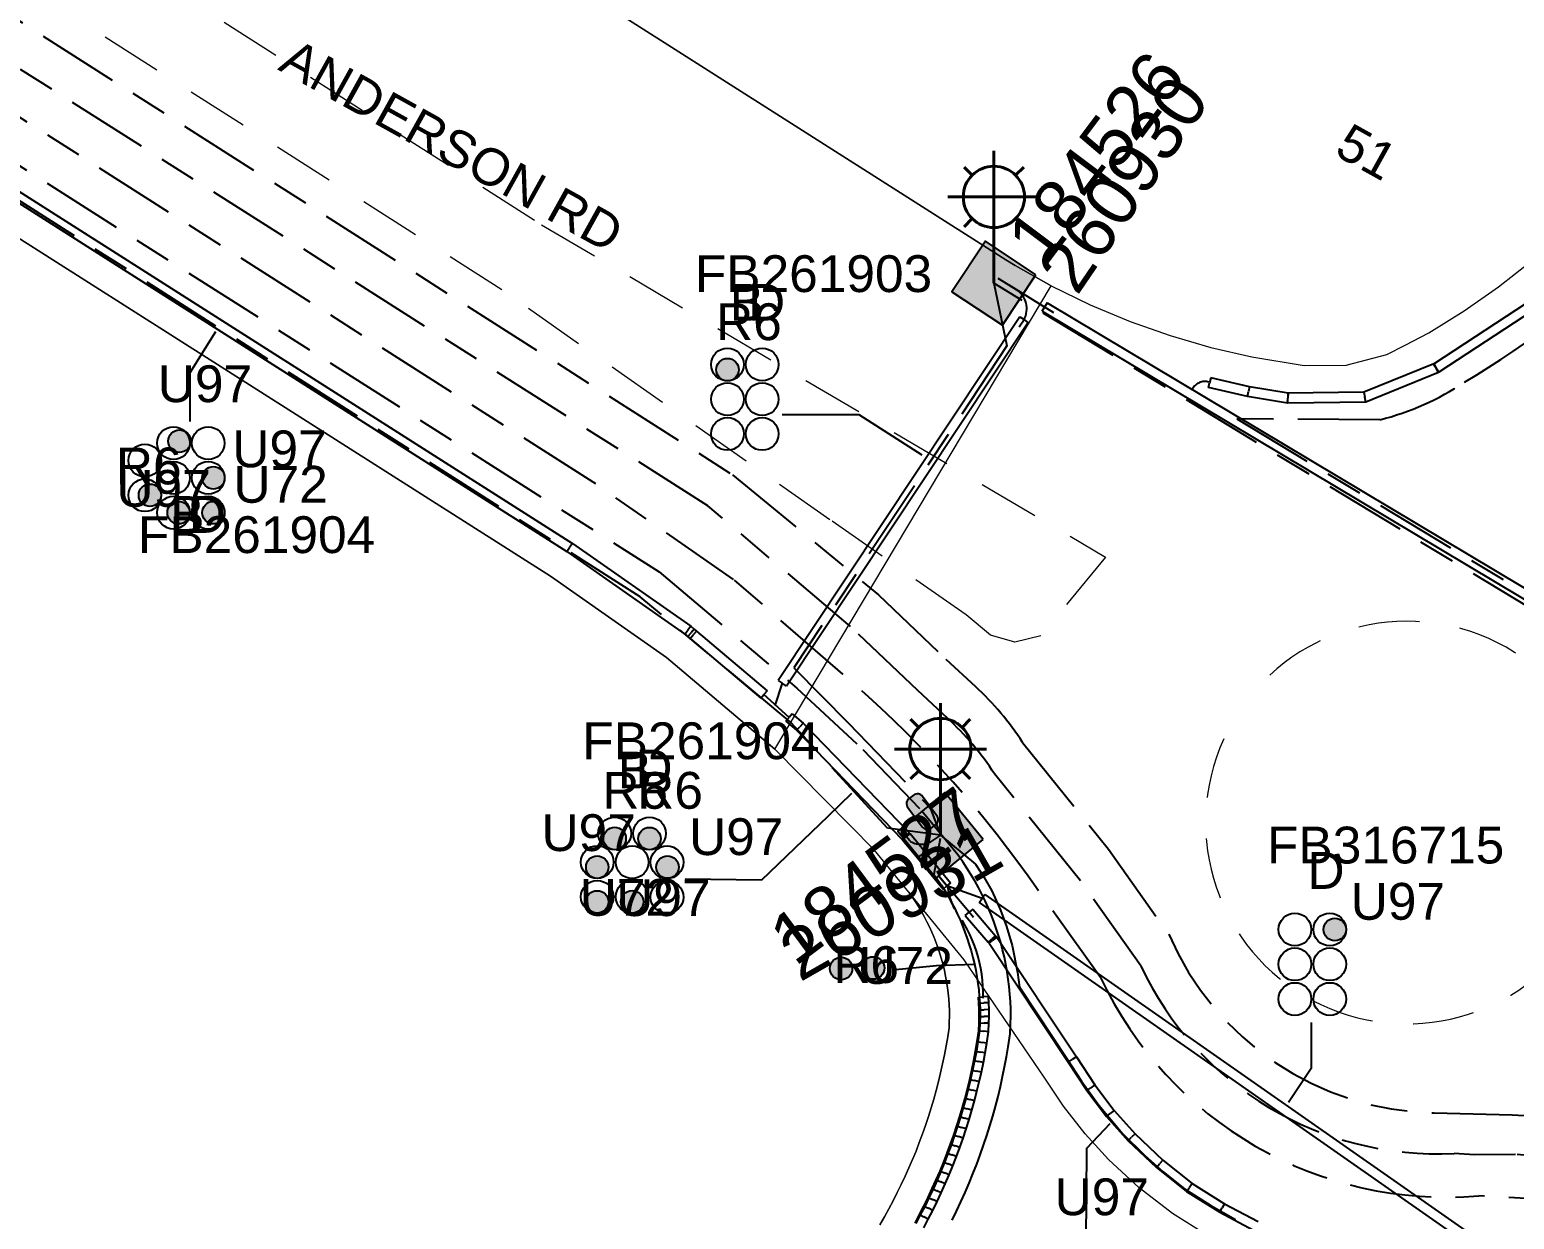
# Model space of a CAD drawing. Header units: metres. Extents: x 0 to 294317, y 0 to 6233398.
# Drawn here: x 292763.1 to 292835.7, y 6232037.3 to 6232095.5 of the extents above; entities that cross this region are included whole.
import ezdxf
from ezdxf.enums import TextEntityAlignment as Align

# ---------------------------------------------------------------- set-up
doc = ezdxf.new("R2010")
doc.units = ezdxf.units.M
doc.linetypes.add('Cable Exist UG', pattern=[8.2, 4, -1.2, 1.8, -1.2])
doc.linetypes.add('Dash', pattern=[5, 3, -2])
doc.layers.get('0').update_dxf_attribs({"color": 6})
for name, color, linetype in [('_User Miscellaneous2', 7, 'Continuous'), ('Duct_SP_EXT', 7, 'Continuous'), ('Equip_HV_EXT', 7, 'Continuous'), ('Equip_SP_SL_EXT', 7, 'Continuous'), ('Mains_HV_EXT', 7, 'Continuous'), ('Mains_SL_EXT', 7, 'Continuous'), ('SupportsUG_SP_LV_SL_EXT', 7, 'Continuous'), ('Trench_SP_EXT', 7, 'Continuous')]:
    doc.layers.add(name, color=color, linetype=linetype)
for name, color, linetype, lineweight in [('Cadastre Developer_SP_EXT', 9, 'Continuous', 5), ('Cadastre Land Parcels_SP_EXT', 9, 'Continuous', 5), ('Cadastre Roads_SP_EXT', 9, 'Continuous', 5)]:
    doc.layers.add(name, color=color, linetype=linetype, lineweight=lineweight)
doc.styles.add('COLUMN_LABEL', font='arial.ttf')
doc.styles.add('iecARIAL', font='arial.ttf', dxfattribs={"height": 2})
doc.styles.add('POLE_LABEL', font='arial.ttf')
doc.styles.get("Standard").update_dxf_attribs({"font": 'arial.ttf'})

# ---------------------------------------------------------------- blocks, each defined once
blk = doc.blocks.new('COLUMN_EXT')
blk.add_hatch(color=256).paths.add_polyline_path([(-1.485, 1.485), (-1.485, -1.485), (1.485, -1.485), (1.485, 1.485)])
blk.add_lwpolyline([(-1.485, -1.485), (1.485, -1.485), (1.485, 1.485), (-1.485, 1.485)], close=True)
for tag, height, style, flags, p in [('ASSET_NUM', 2.5, 'COLUMN_LABEL', 8, (2, 2)), ('STRUCTURE_PLANT_NUMBER', 0.2, 'POLE_LABEL', 9, (1.813, 0.031)), ('STREET_CODE', 0.2, 'COLUMN_LABEL', 9, (1.813, -0.2))]:
    blk.add_attdef(tag, text='', height=height, dxfattribs=dict(style=style, flags=flags)).set_placement(p, align=Align.MIDDLE_LEFT)
at = {"flags": 9}
for tag, p in [('OWNED_BY', (1.813, -0.6)), ('STATE', (1.813, -0.8)), ('COLUMN_TYPE', (1.813, -0.4)), ('USAGE', (1.813, -1)), ('LEGEND', (1.813, -1.2)), ('LOCATION', (1.813, -1.4)), ('STREETNAME', (1.813, -1.6)), ('SUBURB', (1.813, -1.8)), ('NOTES', (1.813, -2))]:
    blk.add_attdef(tag, text='', height=0.2, dxfattribs=at).set_placement(p, align=Align.MIDDLE_LEFT)
at = {"flags": 1}
blk.add_attdef('Z', (1.813, -2.351), '', height=0.2, dxfattribs=at)
blk = doc.blocks.new('DUCT_EXT')
blk.add_circle((0, 0.8), 0.8)
at = {"flags": 1}
blk.add_attdef('Z', (0, 0), '', height=0.2, dxfattribs=at)
at = {"flags": 9}
for tag, p in [('DUCT_CODE', (0, 0)), ('XSECT_TYPE', (0, -0.2)), ('STATE', (0, -0.6)), ('FB_REFERENCE', (0, -0.4)), ('NOTES', (0, -0.8))]:
    blk.add_attdef(tag, text='', height=0.2, dxfattribs=at).set_placement(p, align=Align.MIDDLE_LEFT)
blk = doc.blocks.new('SL_LANTERN_EXT')
at = {"lineweight": 40}
for p, q in [((0, 1.968), (0, 6.468)), ((-1.459, 5.676), (-1.061, 5.278)), ((1.458, 5.676), (1.06, 5.278)), ((-2.25, 4.218), (2.25, 4.218)), ((-1.459, 2.759), (-1.061, 3.157)), ((1.458, 2.759), (1.06, 3.157)), ((0, 0), (0, 2.721))]:
    blk.add_line(p, q, dxfattribs=at)
blk.add_circle((0, 4.218), 1.5, dxfattribs=at)
at = {"style": 'iecARIAL', "flags": 8}
blk.add_attdef('ASSET_NUM', (1.5, 1.5), '', height=2.5, dxfattribs=at)
for tag, p, height, flags in [('CONSTRUCTED_VOLTAGE', (0.981, -0.653), 0.2, 9), ('CONTROL_TYPE', (0.981, -0.853), 0.2, 9), ('OPERATING_VOLTAGE', (0.981, -1.653), 0.2, 9), ('LANTERN_PURPOSE', (0.981, -1.053), 0.2, 9), ('LANTERN_TYPE', (0.981, -1.253), 0.2, 9), ('NO_PHASES', (0.981, -1.453), 0.2, 9), ('LNUMBER', (2.181, -3.253), 2.5, 8), ('ORIENTATION', (0.981, -1.853), 0.2, 9), ('OWNED_BY', (0.981, -2.053), 0.2, 9), ('STATE', (0.981, -2.253), 0.2, 9), ('CEXIST', (0.981, -2.653), 0.2, 9), ('CNEW', (0.981, -2.853), 0.2, 9), ('CNUMBER', (0.981, -3.053), 0.2, 9), ('USAGE', (0.981, -2.453), 0.2, 9), ('CREMOVE', (0.981, -3.253), 0.2, 9), ('CREPLACE', (0.981, -3.453), 0.2, 9), ('LKINGHEIGHT', (0.981, -3.653), 0.2, 9), ('LBRACKET', (0.981, -3.853), 0.2, 9), ('LBRACKETVOCAB', (0.981, -4.053), 0.2, 9), ('LCATEGORY', (0.981, -4.253), 0.2, 9), ('LCHARGE1', (0.981, -4.453), 0.2, 9), ('LCHARGE1PERCENT', (0.981, -4.653), 0.2, 9), ('LCHARGE2', (0.981, -4.853), 0.2, 9), ('LCHARGE2PERCENT', (0.981, -5.053), 0.2, 9), ('LCHARGE3', (0.981, -5.253), 0.2, 9), ('LCHARGE3PERCENT', (0.981, -5.453), 0.2, 9), ('LEXIST', (0.981, -5.653), 0.2, 9), ('LLAMP', (0.981, -5.853), 0.2, 9), ('LLAMPVOCAB', (0.981, -6.053), 0.2, 9), ('LMAST', (0.981, -6.253), 0.2, 9), ('LMASTVOCAB', (0.981, -6.453), 0.2, 9), ('LNEW', (0.981, -6.653), 0.2, 9), ('LANTNUMBER', (0.981, -6.853), 0.2, 9), ('LOUTREACH', (0.981, -7.253), 0.2, 9), ('LOUTREACHVOCAB', (0.981, -7.453), 0.2, 9), ('LRATECODE', (0.981, -7.653), 0.2, 9), ('LREMOVE', (0.981, -7.853), 0.2, 9), ('LREPLACE', (0.981, -8.053), 0.2, 9), ('LTYPE', (0.981, -8.253), 0.2, 9), ('LTYPEVOCAB', (0.981, -8.453), 0.2, 9), ('LEGEND', (0.981, -8.653), 0.2, 9), ('LOCATION', (0.981, -8.853), 0.2, 9), ('STREETNAME', (0.981, -9.253), 0.2, 9), ('SUBURB', (0.981, -9.453), 0.2, 1), ('NOTES', (0.981, -9.053), 0.2, 9)]:
    blk.add_attdef(tag, p, '', height=height, dxfattribs=dict(flags=flags))
blk = doc.blocks.new('HV_STJ_EXT')
h = blk.add_hatch(color=256)
edge = h.paths.add_edge_path()
edge.add_ellipse((-0.586, 0.131), major_axis=(0.226, 0.226), ratio=1, start_angle=44.99996, end_angle=135)
edge.add_line((-0.906, 0.131), (-0.906, -0.131))
edge.add_ellipse((-0.586, -0.131), major_axis=(0.226, 0.226), ratio=1, start_angle=134.99996, end_angle=225)
edge.add_line((-0.586, -0.451), (0.586, -0.451))
edge.add_ellipse((0.586, -0.131), major_axis=(-0.226, 0.226), ratio=1, start_angle=134.99996, end_angle=225)
edge.add_line((0.906, -0.131), (0.906, 0.131))
edge.add_ellipse((0.586, 0.131), major_axis=(-0.226, 0.226), ratio=1, start_angle=224.99996, end_angle=315)
edge.add_line((0.586, 0.451), (-0.586, 0.451))
blk.add_lwpolyline([(-0.906, 0.131), (-0.906, -0.131, 0.414214), (-0.586, -0.451), (0.586, -0.451, 0.414214), (0.906, -0.131), (0.906, 0.131, 0.414214), (0.586, 0.451), (-0.586, 0.451, 0.414214)], format="xyb", close=True)
for tag, flags, p in [('ORIENTATION', 9, (1.5, 0)), ('Z', 1, (1.5, -0.8)), ('USAGE', 9, (1.5, -0.2)), ('LEGEND', 9, (1.5, -0.4)), ('NOTES', 9, (1.5, -0.6))]:
    blk.add_attdef(tag, text='', height=0.2, dxfattribs=dict(flags=flags)).set_placement(p, align=Align.MIDDLE_LEFT)
blk = doc.blocks.new('CABLE_LARGE_EXT')
h = blk.add_hatch(color=256)
edge = h.paths.add_edge_path()
edge.add_arc((0, 0.55), 0.55, 0, 360)
blk.add_circle((0, 0.55), 0.55)
at = {"flags": 1}
blk.add_attdef('Z', (0, 0), '', height=0.2, dxfattribs=at)
at = {"flags": 9}
for tag, p in [('COND_CODE', (0, 0)), ('XSECT_SIZE', (0, -0.6)), ('STATE', (0, -0.4)), ('FB_REFERENCE', (0, -0.2)), ('NOTES', (0, -0.8))]:
    blk.add_attdef(tag, text='', height=0.2, dxfattribs=at).set_placement(p, align=Align.MIDDLE_LEFT)

msp = doc.modelspace()

# ---------------------------------------------------------------- linework, layer by layer
at = {"layer": 'Cadastre Developer_SP_EXT', "linetype": 'Dash'}
msp.add_lwpolyline([(292547.743, 6232237.718), (292549.531, 6232237.366), (292553.068, 6232235.303), (292557.54, 6232232.915), (292788.104, 6232085.97), (292815.671, 6232069.714), (292812.512, 6232065.858), (292811.233, 6232065.564), (292810.046, 6232065.892), (292808.858, 6232066.89), (292802.197, 6232071.544), (292786.153, 6232082.78), (292557.89, 6232228.241), (292549.272, 6232234.162), (292547.758, 6232235.542), (292547.499, 6232237.003)], dxfattribs=at)
msp.add_lwpolyline([(292822.716, 6232062.877, -16.354099), (292821.459, 6232060.834)], format="xyb", dxfattribs=at)
at = {"layer": 'Cadastre Land Parcels_SP_EXT', "linetype": 'Continuous'}
for points in [[(292804.636, 6232037.073), (292804.86, 6232037.459), (292805.077, 6232037.849), (292805.287, 6232038.244), (292805.49, 6232038.64), (292805.687, 6232039.041), (292805.877, 6232039.445), (292806.06, 6232039.852), (292806.236, 6232040.263), (292806.406, 6232040.675), (292806.568, 6232041.092), (292806.723, 6232041.51), (292806.871, 6232041.931), (292807.013, 6232042.355), (292807.146, 6232042.78), (292807.273, 6232043.209), (292807.393, 6232043.639), (292807.505, 6232044.071), (292807.61, 6232044.505), (292807.707, 6232044.94), (292807.797, 6232045.378), (292807.88, 6232045.816), (292807.955, 6232046.257), (292808.023, 6232046.698), (292808.035, 6232046.98), (292808.039, 6232047.262), (292808.037, 6232047.544), (292808.025, 6232047.826), (292808.007, 6232048.108), (292807.98, 6232048.389), (292807.946, 6232048.669), (292807.904, 6232048.947), (292807.854, 6232049.226), (292807.797, 6232049.502), (292807.732, 6232049.776), (292807.659, 6232050.049), (292807.578, 6232050.32), (292807.491, 6232050.587), (292807.396, 6232050.854), (292807.294, 6232051.116), (292807.184, 6232051.376), (292807.067, 6232051.633), (292806.943, 6232051.887), (292806.813, 6232052.137), (292806.676, 6232052.384), (292806.531, 6232052.626), (292806.38, 6232052.865), (292806.223, 6232053.098), (292806.059, 6232053.328), (292804.371, 6232055.386), (292799.506, 6232060.325), (292794.212, 6232064.805), (292788.531, 6232068.785), (292688.02, 6232132.692)], [(292771.565, 6232109.227), (292810.802, 6232084.251), (292811.256, 6232083.974), (292813.008, 6232082.98), (292814.922, 6232082.057), (292816.881, 6232081.235), (292818.828, 6232080.548), (292820.815, 6232079.971), (292822.833, 6232079.506), (292825.381, 6232079.08), (292827.43, 6232079.104), (292829.423, 6232079.621), (292829.423, 6232079.621), (292830.328, 6232080.086), (292831.479, 6232080.676), (292833.212, 6232081.752), (292834.884, 6232082.924), (292836.549, 6232084.242)]]:
    msp.add_lwpolyline(points, dxfattribs=at)
at = {"layer": 'Cadastre Roads_SP_EXT', "linetype": 'Continuous'}
msp.add_lwpolyline([(292813.008, 6232082.98), (292811.256, 6232083.974), (292810.802, 6232084.251), (292771.565, 6232109.227), (292699.521, 6232155.085), (292688.02, 6232132.692), (292788.531, 6232068.785), (292794.212, 6232064.805), (292799.506, 6232060.325), (292813.008, 6232082.98)], close=True, dxfattribs=at)
msp.add_lwpolyline([(292820.663, 6232036.538), (292818.94, 6232037.628), (292817.324, 6232038.868), (292815.824, 6232040.256), (292814.67, 6232041.517), (292813.615, 6232042.867), (292812.666, 6232044.286), (292808.765, 6232050.026), (292806.059, 6232053.328), (292806.223, 6232053.098), (292806.38, 6232052.865), (292806.531, 6232052.626), (292806.676, 6232052.384), (292806.813, 6232052.137), (292806.943, 6232051.887), (292807.067, 6232051.633), (292807.184, 6232051.376), (292807.294, 6232051.116), (292807.396, 6232050.854), (292807.491, 6232050.587), (292807.578, 6232050.32), (292807.659, 6232050.049), (292807.732, 6232049.776), (292807.797, 6232049.502), (292807.854, 6232049.225), (292807.904, 6232048.947), (292807.946, 6232048.669), (292807.98, 6232048.389), (292808.007, 6232048.108), (292808.025, 6232047.826), (292808.037, 6232047.544), (292808.039, 6232047.262), (292808.035, 6232046.98), (292808.023, 6232046.698), (292807.955, 6232046.257), (292807.88, 6232045.816), (292807.797, 6232045.378), (292807.707, 6232044.94), (292807.61, 6232044.505), (292807.505, 6232044.071), (292807.393, 6232043.639), (292807.273, 6232043.209), (292807.146, 6232042.78), (292807.013, 6232042.355), (292806.871, 6232041.931), (292806.723, 6232041.51), (292806.568, 6232041.092), (292806.406, 6232040.675), (292806.236, 6232040.263), (292806.06, 6232039.852), (292805.877, 6232039.445), (292805.687, 6232039.041), (292805.49, 6232038.64), (292805.287, 6232038.244), (292805.077, 6232037.849), (292804.86, 6232037.459), (292804.636, 6232037.073)], dxfattribs=at)
at = {"layer": 'Duct_SP_EXT'}
for p, q in [((292750.874, 6232095.015), (292789.605, 6232070.388)), ((292750.616, 6232094.61), (292789.339, 6232069.989)), ((292812.569, 6232081.736), (292812.692, 6232081.942)), ((292812.569, 6232081.736), (292853.071, 6232057.535)), ((292812.815, 6232082.148), (292812.692, 6232081.942)), ((292812.815, 6232082.148), (292853.318, 6232057.947)), ((292836.253, 6232082.138), (292831.707, 6232079.154)), ((292836.546, 6232081.757), (292831.97, 6232078.752)), ((292811.487, 6232081.458), (292799.669, 6232063.677)), ((292811.887, 6232081.192), (292800.069, 6232063.411)), ((292811.487, 6232081.458), (292811.687, 6232081.325)), ((292811.887, 6232081.192), (292811.687, 6232081.325)), ((292831.726, 6232079.166), (292828.301, 6232077.772)), ((292831.951, 6232078.739), (292828.398, 6232077.293)), ((292831.707, 6232079.154), (292831.726, 6232079.166)), ((292831.707, 6232079.154), (292831.839, 6232078.953)), ((292831.726, 6232079.166), (292831.839, 6232078.953)), ((292831.97, 6232078.752), (292831.839, 6232078.953)), ((292831.951, 6232078.739), (292831.839, 6232078.953)), ((292831.97, 6232078.752), (292831.951, 6232078.739)), ((292820.71, 6232078.005), (292820.763, 6232078.24)), ((292820.816, 6232078.474), (292820.763, 6232078.24)), ((292822.708, 6232078.046), (292820.816, 6232078.474)), ((292822.708, 6232078.046), (292822.662, 6232077.81)), ((292824.601, 6232077.73), (292822.708, 6232078.046)), ((292822.616, 6232077.574), (292820.71, 6232078.005)), ((292822.616, 6232077.574), (292822.662, 6232077.81)), ((292824.564, 6232077.249), (292822.616, 6232077.574)), ((292824.564, 6232077.249), (292824.582, 6232077.49)), ((292828.301, 6232077.772), (292824.58, 6232077.73)), ((292824.58, 6232077.73), (292824.601, 6232077.73)), ((292824.58, 6232077.73), (292824.582, 6232077.49)), ((292824.601, 6232077.73), (292824.582, 6232077.49)), ((292824.585, 6232077.25), (292824.582, 6232077.49)), ((292828.398, 6232077.293), (292824.585, 6232077.25)), ((292828.301, 6232077.772), (292828.349, 6232077.532)), ((292828.398, 6232077.293), (292828.349, 6232077.532)), ((292824.585, 6232077.25), (292824.564, 6232077.249)), ((292789.339, 6232069.989), (292789.472, 6232070.188)), ((292789.605, 6232070.388), (292789.472, 6232070.188)), ((292789.605, 6232070.388), (292795.394, 6232066.333)), ((292789.339, 6232069.989), (292795.101, 6232065.953)), ((292795.101, 6232065.953), (292795.248, 6232066.143)), ((292795.101, 6232065.953), (292795.251, 6232065.826)), ((292795.394, 6232066.333), (292795.248, 6232066.143)), ((292795.251, 6232065.826), (292795.406, 6232066.009)), ((292795.251, 6232065.826), (292795.364, 6232065.731)), ((292795.364, 6232065.731), (292795.519, 6232065.914)), ((292795.364, 6232065.731), (292795.519, 6232065.914)), ((292795.364, 6232065.731), (292795.364, 6232065.731)), ((292795.364, 6232065.731), (292798.815, 6232062.811)), ((292795.394, 6232066.333), (292795.561, 6232066.193)), ((292795.561, 6232066.193), (292795.406, 6232066.009)), ((292795.674, 6232066.097), (292795.519, 6232065.914)), ((292795.674, 6232066.097), (292795.519, 6232065.914)), ((292795.561, 6232066.193), (292795.674, 6232066.097)), ((292795.674, 6232066.097), (292795.674, 6232066.097)), ((292795.674, 6232066.097), (292799.125, 6232063.177)), ((292799.669, 6232063.677), (292799.869, 6232063.544)), ((292800.069, 6232063.411), (292799.869, 6232063.544)), ((292798.815, 6232062.811), (292798.97, 6232062.994)), ((292799.125, 6232063.177), (292798.97, 6232062.994)), ((292800.355, 6232062.053), (292800.199, 6232061.871)), ((292800.355, 6232062.053), (292800.888, 6232061.596)), ((292800.043, 6232061.688), (292800.199, 6232061.871)), ((292800.043, 6232061.688), (292800.559, 6232061.246)), ((292800.559, 6232061.246), (292800.724, 6232061.421)), ((292800.888, 6232061.596), (292800.724, 6232061.421)), ((292800.888, 6232061.596), (292806.074, 6232056.246)), ((292800.559, 6232061.246), (292805.729, 6232055.911)), ((292806.074, 6232056.246), (292805.902, 6232056.079)), ((292805.729, 6232055.911), (292805.902, 6232056.079)), ((292805.744, 6232055.893), (292805.928, 6232056.047)), ((292805.744, 6232055.893), (292806.483, 6232055.005)), ((292806.113, 6232056.2), (292805.928, 6232056.047)), ((292806.113, 6232056.2), (292806.854, 6232055.31)), ((292806.483, 6232055.005), (292806.668, 6232055.157)), ((292806.483, 6232055.005), (292807.728, 6232053.483)), ((292806.854, 6232055.31), (292806.668, 6232055.157)), ((292806.854, 6232055.31), (292808.1, 6232053.787)), ((292807.728, 6232053.483), (292807.914, 6232053.635)), ((292808.1, 6232053.787), (292807.914, 6232053.635)), ((292809.5, 6232052.824), (292809.637, 6232053.02)), ((292809.5, 6232052.824), (292833.826, 6232035.809)), ((292809.775, 6232053.217), (292809.637, 6232053.02)), ((292809.775, 6232053.217), (292834.102, 6232036.203)), ((292808.817, 6232052.198), (292809, 6232052.353)), ((292808.817, 6232052.198), (292809.931, 6232050.889)), ((292809.183, 6232052.509), (292809, 6232052.353)), ((292809.183, 6232052.509), (292810.297, 6232051.2)), ((292810.297, 6232051.2), (292810.114, 6232051.045)), ((292810.297, 6232051.2), (292810.36, 6232051.126)), ((292809.931, 6232050.889), (292810.114, 6232051.045)), ((292809.931, 6232050.889), (292809.976, 6232050.837)), ((292809.976, 6232050.837), (292810.168, 6232050.982)), ((292809.976, 6232050.837), (292813.844, 6232045.015)), ((292810.36, 6232051.126), (292810.168, 6232050.982)), ((292810.36, 6232051.126), (292814.245, 6232045.279)), ((292809.464, 6232048.204), (292809.703, 6232048.22)), ((292809.483, 6232047.903), (292809.464, 6232048.204)), ((292809.483, 6232047.903), (292809.723, 6232047.915)), ((292809.496, 6232047.58), (292809.483, 6232047.903)), ((292809.496, 6232047.58), (292809.736, 6232047.586)), ((292809.5, 6232047.258), (292809.496, 6232047.58)), ((292809.943, 6232048.236), (292809.703, 6232048.22)), ((292809.963, 6232047.928), (292809.723, 6232047.915)), ((292809.976, 6232047.592), (292809.736, 6232047.586)), ((292809.963, 6232047.928), (292809.943, 6232048.236)), ((292809.976, 6232047.592), (292809.963, 6232047.928)), ((292809.98, 6232047.256), (292809.976, 6232047.592)), ((292809.478, 6232046.555), (292809.494, 6232046.937)), ((292809.494, 6232046.937), (292809.5, 6232047.258)), ((292809.494, 6232046.937), (292809.734, 6232046.93)), ((292809.5, 6232047.258), (292809.74, 6232047.257)), ((292809.974, 6232046.922), (292809.734, 6232046.93)), ((292809.98, 6232047.256), (292809.74, 6232047.257)), ((292809.956, 6232046.508), (292809.974, 6232046.922)), ((292809.974, 6232046.922), (292809.98, 6232047.256)), ((292809.396, 6232046.023), (292809.478, 6232046.555)), ((292809.478, 6232046.555), (292809.717, 6232046.531)), ((292809.956, 6232046.508), (292809.717, 6232046.531)), ((292809.87, 6232045.946), (292809.956, 6232046.508)), ((292809.229, 6232045.095), (292809.317, 6232045.558)), ((292809.317, 6232045.558), (292809.396, 6232046.023)), ((292809.317, 6232045.558), (292809.553, 6232045.516)), ((292809.396, 6232046.023), (292809.633, 6232045.984)), ((292809.789, 6232045.473), (292809.553, 6232045.516)), ((292809.87, 6232045.946), (292809.633, 6232045.984)), ((292809.7, 6232045.002), (292809.789, 6232045.473)), ((292809.789, 6232045.473), (292809.87, 6232045.946)), ((292809.032, 6232044.175), (292809.135, 6232044.634)), ((292809.135, 6232044.634), (292809.229, 6232045.095)), ((292809.135, 6232044.634), (292809.369, 6232044.584)), ((292809.229, 6232045.095), (292809.465, 6232045.049)), ((292809.7, 6232045.002), (292809.465, 6232045.049)), ((292809.604, 6232044.533), (292809.7, 6232045.002)), ((292813.844, 6232045.015), (292814.045, 6232045.147)), ((292813.844, 6232045.015), (292814.75, 6232043.627)), ((292814.245, 6232045.279), (292814.045, 6232045.147)), ((292814.245, 6232045.279), (292815.142, 6232043.904)), ((292808.921, 6232043.717), (292809.032, 6232044.175)), ((292809.032, 6232044.175), (292809.265, 6232044.12)), ((292809.499, 6232044.066), (292809.265, 6232044.12)), ((292809.604, 6232044.533), (292809.369, 6232044.584)), ((292809.387, 6232043.6), (292809.499, 6232044.066)), ((292809.499, 6232044.066), (292809.604, 6232044.533)), ((292815.142, 6232043.904), (292814.946, 6232043.766)), ((292815.142, 6232043.904), (292816.087, 6232042.664)), ((292808.676, 6232042.807), (292808.803, 6232043.26)), ((292808.803, 6232043.26), (292808.921, 6232043.717)), ((292808.803, 6232043.26), (292809.034, 6232043.198)), ((292808.921, 6232043.717), (292809.154, 6232043.658)), ((292809.266, 6232043.135), (292809.034, 6232043.198)), ((292809.387, 6232043.6), (292809.154, 6232043.658)), ((292809.266, 6232043.135), (292809.387, 6232043.6)), ((292814.75, 6232043.627), (292814.946, 6232043.766)), ((292814.75, 6232043.627), (292815.717, 6232042.358)), ((292808.543, 6232042.355), (292808.676, 6232042.807)), ((292808.676, 6232042.807), (292808.907, 6232042.74)), ((292809.138, 6232042.674), (292808.907, 6232042.74)), ((292809.002, 6232042.215), (292809.138, 6232042.674)), ((292809.138, 6232042.674), (292809.266, 6232043.135)), ((292815.717, 6232042.358), (292815.902, 6232042.511)), ((292816.087, 6232042.664), (292815.902, 6232042.511)), ((292816.087, 6232042.664), (292817.119, 6232041.514)), ((292808.252, 6232041.458), (292808.401, 6232041.905)), ((292808.401, 6232041.905), (292808.543, 6232042.355)), ((292808.401, 6232041.905), (292808.63, 6232041.831)), ((292808.543, 6232042.355), (292808.773, 6232042.285)), ((292808.858, 6232041.757), (292808.63, 6232041.831)), ((292808.706, 6232041.302), (292808.858, 6232041.757)), ((292809.002, 6232042.215), (292808.773, 6232042.285)), ((292808.858, 6232041.757), (292809.002, 6232042.215)), ((292815.717, 6232042.358), (292816.775, 6232041.179)), ((292807.933, 6232040.573), (292808.096, 6232041.014)), ((292808.096, 6232041.014), (292808.252, 6232041.458)), ((292808.096, 6232041.014), (292808.322, 6232040.933)), ((292808.252, 6232041.458), (292808.479, 6232041.38)), ((292808.706, 6232041.302), (292808.479, 6232041.38)), ((292808.548, 6232040.851), (292808.706, 6232041.302)), ((292816.775, 6232041.179), (292816.947, 6232041.346)), ((292816.775, 6232041.179), (292818.162, 6232039.87)), ((292817.119, 6232041.514), (292816.947, 6232041.346)), ((292817.119, 6232041.514), (292818.477, 6232040.233)), ((292807.761, 6232040.132), (292807.933, 6232040.573)), ((292807.933, 6232040.573), (292808.157, 6232040.488)), ((292808.382, 6232040.403), (292808.157, 6232040.488)), ((292808.207, 6232039.954), (292808.382, 6232040.403)), ((292808.548, 6232040.851), (292808.322, 6232040.933)), ((292808.382, 6232040.403), (292808.548, 6232040.851)), ((292807.397, 6232039.265), (292807.582, 6232039.698)), ((292807.582, 6232039.698), (292807.761, 6232040.132)), ((292807.582, 6232039.698), (292807.804, 6232039.605)), ((292807.761, 6232040.132), (292807.984, 6232040.043)), ((292808.025, 6232039.512), (292807.804, 6232039.605)), ((292808.207, 6232039.954), (292807.984, 6232040.043)), ((292808.025, 6232039.512), (292808.207, 6232039.954)), ((292818.162, 6232039.87), (292818.319, 6232040.052)), ((292818.162, 6232039.87), (292819.638, 6232038.692)), ((292818.477, 6232040.233), (292818.319, 6232040.052)), ((292818.477, 6232040.233), (292819.916, 6232039.084)), ((292807.003, 6232038.408), (292807.204, 6232038.835)), ((292807.204, 6232038.835), (292807.397, 6232039.265)), ((292807.204, 6232038.835), (292807.422, 6232038.735)), ((292807.397, 6232039.265), (292807.617, 6232039.169)), ((292807.837, 6232039.072), (292807.617, 6232039.169)), ((292807.64, 6232038.634), (292807.837, 6232039.072)), ((292807.837, 6232039.072), (292808.025, 6232039.512)), ((292819.638, 6232038.692), (292819.777, 6232038.888)), ((292819.916, 6232039.084), (292819.777, 6232038.888)), ((292819.916, 6232039.084), (292821.497, 6232038.099)), ((292806.795, 6232037.985), (292807.003, 6232038.408)), ((292807.003, 6232038.408), (292807.219, 6232038.304)), ((292807.436, 6232038.2), (292807.219, 6232038.304)), ((292807.223, 6232037.769), (292807.436, 6232038.2)), ((292807.64, 6232038.634), (292807.422, 6232038.735)), ((292807.436, 6232038.2), (292807.64, 6232038.634)), ((292819.638, 6232038.692), (292821.256, 6232037.683)), ((292821.497, 6232038.099), (292821.377, 6232037.891)), ((292821.497, 6232038.099), (292823.131, 6232037.226)), ((292806.359, 6232037.151), (292806.581, 6232037.568)), ((292806.581, 6232037.568), (292806.795, 6232037.985)), ((292806.581, 6232037.568), (292806.793, 6232037.456)), ((292807.006, 6232037.345), (292806.793, 6232037.456)), ((292806.795, 6232037.985), (292807.009, 6232037.877)), ((292807.006, 6232037.345), (292807.223, 6232037.769)), ((292807.223, 6232037.769), (292807.009, 6232037.877)), ((292821.256, 6232037.683), (292821.377, 6232037.891)), ((292821.256, 6232037.683), (292822.912, 6232036.799)), ((292806.781, 6232036.922), (292807.006, 6232037.345))]:
    msp.add_line(p, q, dxfattribs=at)
for points in [[(292770.914, 6232076.343), (292770.914, 6232078.749), (292772.172, 6232080.744)], [(292799.855, 6232076.687), (292803.611, 6232076.687), (292806.692, 6232074.723)], [(292795.112, 6232053.976), (292798.866, 6232053.929), (292802.111, 6232057.053), (292803.274, 6232058.173)], [(292805.243, 6232049.53), (292807.41, 6232049.747), (292809.253, 6232049.811), (292809.301, 6232049.818)], [(292825.729, 6232046.956), (292825.729, 6232044.708), (292824.625, 6232043.043)], [(292814.733, 6232036.198), (292814.764, 6232040.807), (292815.906, 6232042.025)]]:
    msp.add_lwpolyline(points, dxfattribs=at)
at = {"layer": 'Mains_HV_EXT', "linetype": 'Cable Exist UG'}
for points in [[(292860.022, 6232124.975), (292860.892, 6232123.21), (292865.463, 6232120.273), (292863.44, 6232117.104), (292863.44, 6232117.104), (292844.666, 6232088.544), (292841.97, 6232085.268), (292841.915, 6232085.207), (292841.915, 6232085.207, -0.073284), (292833.219, 6232078.273), (292833.219, 6232078.273, -0.088594), (292829.082, 6232076.432), (292829.082, 6232076.432), (292822.095, 6232076.47), (292851.077, 6232058.981), (292851.077, 6232058.981, 0.039585), (292853.87, 6232055.448), (292853.87, 6232055.448), (292857.489, 6232051.409), (292866.867, 6232042.88), (292869.823, 6232040.826), (292876.218, 6232036.683), (292870.83, 6232028.242), (292874.447, 6232025.982)], [(292854.132, 6232035.157, 0.099269), (292839.787, 6232040.122), (292839.787, 6232040.122), (292835.714, 6232040.509), (292833.705, 6232040.493), (292832.715, 6232040.56), (292832.715, 6232040.56, -0.30469), (292817.393, 6232049.73), (292817.393, 6232049.73), (292814.452, 6232053.889), (292810.243, 6232059.115), (292810.243, 6232059.115, 0.061956), (292807.944, 6232061.84), (292807.944, 6232061.84), (292806.488, 6232063.186), (292806.488, 6232063.186), (292803.205, 6232066.33), (292796.227, 6232072.223), (292725.444, 6232117.172)], [(292729.139, 6232117.202), (292797.442, 6232073.738), (292804.577, 6232067.871), (292807.86, 6232064.727), (292807.86, 6232064.727), (292809.316, 6232063.381), (292809.316, 6232063.381, -0.061955), (292811.615, 6232060.656), (292811.615, 6232060.656), (292815.824, 6232055.43), (292818.765, 6232051.271), (292818.765, 6232051.271, 0.293483), (292831.733, 6232042.539), (292831.733, 6232042.539), (292835.561, 6232042.442), (292837.629, 6232042.336), (292841.848, 6232041.819), (292841.848, 6232041.819, -0.0887), (292855.504, 6232036.698)], [(292892.305, 6232006.325), (292875.791, 6232016.862), (292872.248, 6232021.512), (292853.078, 6232033.458), (292853.078, 6232033.458, 0.095957), (292839.388, 6232038.162), (292839.388, 6232038.162), (292833.92, 6232038.485), (292833.92, 6232038.485, -0.314114), (292815.424, 6232049.166), (292815.424, 6232049.166), (292811.884, 6232054.122), (292811.884, 6232054.122, 0.060642), (292802.822, 6232063.998), (292802.822, 6232063.998), (292797.49, 6232068.625), (292797.49, 6232068.625), (292790.618, 6232073.38), (292725.481, 6232114.825)]]:
    msp.add_lwpolyline(points, format="xyb", dxfattribs=at)
for points in [[(292722.391, 6232114.372), (292793.854, 6232068.992), (292800.579, 6232063.312), (292803.808, 6232060.305), (292806.719, 6232057.27)], [(292808.171, 6232037.293), (292808.391, 6232037.741), (292808.603, 6232038.191), (292808.807, 6232038.646), (292809.002, 6232039.102), (292809.191, 6232039.559), (292809.373, 6232040.026), (292809.545, 6232040.491), (292809.709, 6232040.958), (292809.866, 6232041.43), (292810.016, 6232041.906), (292810.157, 6232042.382), (292810.29, 6232042.86), (292810.415, 6232043.342), (292810.532, 6232043.826), (292810.64, 6232044.311), (292810.74, 6232044.797), (292810.833, 6232045.286), (292810.916, 6232045.776), (292811.013, 6232046.404), (292811.034, 6232046.891), (292811.04, 6232047.253), (292811.036, 6232047.618), (292811.022, 6232047.984), (292810.997, 6232048.349), (292810.962, 6232048.714), (292810.919, 6232049.073), (292810.864, 6232049.435), (292810.799, 6232049.796), (292810.725, 6232050.152), (292810.641, 6232050.509), (292810.546, 6232050.864), (292810.443, 6232051.211), (292810.331, 6232051.556), (292810.207, 6232051.902), (292810.075, 6232052.243), (292809.932, 6232052.58), (292809.782, 6232052.911), (292809.621, 6232053.24), (292809.454, 6232053.561), (292809.276, 6232053.88), (292809.088, 6232054.197), (292808.891, 6232054.507), (292808.688, 6232054.808), (292808.443, 6232055.152), (292806.692, 6232057.294)]]:
    msp.add_lwpolyline(points, dxfattribs=at)
at = {"layer": 'Mains_SL_EXT', "linetype": 'Cable Exist UG'}
for points in [[(292807.6, 6232056.113), (292805.008, 6232056.465), (292800.26, 6232061.665), (292792.917, 6232067.776), (292754.873, 6232092.059), (292753.074, 6232093.736)], [(292810.213, 6232083.108), (292810.853, 6232080.043), (292800.434, 6232064.298), (292803.098, 6232061.596), (292807.091, 6232057.463), (292807.6, 6232056.113)], [(292853.4, 6232073.274), (292851.884, 6232071.959), (292850.709, 6232068.17), (292850.316, 6232065.343), (292850.748, 6232063.081), (292851.566, 6232060.871), (292852.056, 6232059.99), (292851.108, 6232058.325), (292810.213, 6232083.108)], [(292807.581, 6232055.956), (292807.28, 6232054.199), (292807.28, 6232054.199), (292807.455, 6232053.953), (292807.636, 6232053.686), (292807.81, 6232053.411), (292807.976, 6232053.132), (292808.133, 6232052.849), (292808.282, 6232052.564), (292808.425, 6232052.272), (292808.558, 6232051.978), (292808.684, 6232051.68), (292808.801, 6232051.378), (292808.911, 6232051.072), (292809.011, 6232050.765), (292809.102, 6232050.457), (292809.186, 6232050.142), (292809.261, 6232049.827), (292809.327, 6232049.511), (292809.384, 6232049.191), (292809.432, 6232048.871), (292809.471, 6232048.551), (292809.502, 6232048.229), (292809.523, 6232047.905), (292809.536, 6232047.581), (292809.54, 6232047.258), (292809.534, 6232046.935), (292809.518, 6232046.551), (292809.435, 6232046.016), (292809.356, 6232045.551), (292809.268, 6232045.087), (292809.174, 6232044.626), (292809.071, 6232044.166), (292808.96, 6232043.707), (292808.841, 6232043.25), (292808.715, 6232042.796), (292808.581, 6232042.343), (292808.439, 6232041.892), (292808.29, 6232041.445), (292808.134, 6232041.001), (292807.97, 6232040.559), (292807.798, 6232040.117), (292807.619, 6232039.682), (292807.434, 6232039.249), (292807.24, 6232038.818), (292807.039, 6232038.391), (292806.83, 6232037.967), (292806.616, 6232037.549), (292806.394, 6232037.132)], [(292807.6, 6232056.113), (292809.315, 6232054.708), (292809.741, 6232054.052), (292810.109, 6232053.401), (292810.536, 6232052.46), (292810.836, 6232051.659), (292811.104, 6232050.728), (292811.362, 6232049.405), (292811.467, 6232048.691), (292812.331, 6232047.377), (292813.059, 6232046.279), (292813.802, 6232045.159), (292814.501, 6232044.086), (292815.343, 6232042.919), (292816.511, 6232041.515), (292817.586, 6232040.462), (292818.493, 6232039.665), (292819.527, 6232038.823), (292820.819, 6232038.015), (292822.032, 6232037.329)]]:
    msp.add_lwpolyline(points, dxfattribs=at)
at = {"layer": 'Trench_SP_EXT', "linetype": 'Cable Exist UG'}
for points in [[(292811.112, 6232082.918), (292810.927, 6232083.032), (292810.427, 6232083.341)], [(292810.938, 6232083.026), (292813.133, 6232081.67)], [(292799.869, 6232063.544), (292799.496, 6232062.463)], [(292800.199, 6232061.871), (292798.97, 6232062.994)], [(292809.221, 6232052.093), (292809, 6232052.353), (292807.94, 6232053.604), (292807.541, 6232054.091)], [(292807.541, 6232054.091), (292807.94, 6232053.604), (292808.045, 6232053.08)], [(292809.637, 6232053.02), (292807.914, 6232053.635)]]:
    msp.add_lwpolyline(points, dxfattribs=at)
for points in [[(292811.449, 6232080.968), (292811.687, 6232081.325), (292811.687, 6232081.325, 0.390223), (292811.325, 6232082.787), (292811.325, 6232082.787), (292811.112, 6232082.918)], [(292820.724, 6232078.266, 0.36935), (292819.923, 6232077.942)], [(292807.6, 6232056.113), (292807.117, 6232055.8), (292807.117, 6232055.8, -0.285797), (292806.103, 6232055.837), (292806.103, 6232055.837), (292805.928, 6232056.047)], [(292808.045, 6232053.08), (292808.277, 6232052.516), (292808.277, 6232052.516, -0.172524), (292809.683, 6232048.144)]]:
    msp.add_lwpolyline(points, format="xyb", dxfattribs=at)

# ---------------------------------------------------------------- block references
at = {"layer": 'Duct_SP_EXT'}
for name, p in [('DUCT_EXT', (292797.186, 6232078.33)), ('DUCT_EXT', (292798.886, 6232078.33)), ('CABLE_LARGE_EXT', (292797.186, 6232078.33)), ('DUCT_EXT', (292797.187, 6232076.637)), ('DUCT_EXT', (292798.887, 6232076.637)), ('CABLE_LARGE_EXT', (292770.392, 6232074.835)), ('DUCT_EXT', (292797.187, 6232074.937)), ('DUCT_EXT', (292798.887, 6232074.937)), ('DUCT_EXT', (292791.674, 6232055.405)), ('DUCT_EXT', (292793.378, 6232055.4)), ('CABLE_LARGE_EXT', (292791.674, 6232055.405)), ('CABLE_LARGE_EXT', (292793.378, 6232055.4)), ('DUCT_EXT', (292790.822, 6232054.005)), ('DUCT_EXT', (292792.526, 6232054.001)), ('DUCT_EXT', (292794.232, 6232053.993)), ('CABLE_LARGE_EXT', (292790.822, 6232054.005)), ('CABLE_LARGE_EXT', (292794.253, 6232054.009)), ('DUCT_EXT', (292790.821, 6232052.304)), ('CABLE_LARGE_EXT', (292790.821, 6232052.305)), ('DUCT_EXT', (292792.525, 6232052.306)), ('CABLE_LARGE_EXT', (292792.525, 6232052.306)), ('DUCT_EXT', (292794.231, 6232052.292)), ('CABLE_LARGE_EXT', (292802.743, 6232049.05)), ('CABLE_LARGE_EXT', (292804.316, 6232049.075))]:
    msp.add_blockref(name, p, dxfattribs=at)
for name, p, rotation in [('DUCT_EXT', (292770.903, 6232075.289), 90), ('DUCT_EXT', (292772.603, 6232075.289), 90), ('DUCT_EXT', (292769.503, 6232074.439), 90), ('DUCT_EXT', (292770.903, 6232073.589), 90), ('DUCT_EXT', (292772.603, 6232073.589), 90), ('CABLE_LARGE_EXT', (292772.603, 6232073.589), 90), ('DUCT_EXT', (292769.503, 6232072.739), 90), ('CABLE_LARGE_EXT', (292769.503, 6232072.739), 90), ('DUCT_EXT', (292770.903, 6232071.889), 90), ('CABLE_LARGE_EXT', (292770.903, 6232071.889), 90), ('DUCT_EXT', (292772.603, 6232071.889), 90), ('CABLE_LARGE_EXT', (292772.603, 6232071.889), 90), ('DUCT_EXT', (292825.733, 6232051.507), 90), ('DUCT_EXT', (292827.433, 6232051.507), 90), ('CABLE_LARGE_EXT', (292827.433, 6232051.507), 90.23010228679263), ('DUCT_EXT', (292825.733, 6232049.807), 90), ('DUCT_EXT', (292827.433, 6232049.807), 90), ('DUCT_EXT', (292825.733, 6232048.107), 90), ('DUCT_EXT', (292827.433, 6232048.107), 90)]:
    msp.add_blockref(name, p, dxfattribs=dict(at, rotation=rotation))
at = {"layer": 'Equip_HV_EXT', "rotation": 306.5956849940453}
msp.add_blockref('HV_STJ_EXT', (292806.719, 6232057.27), dxfattribs=at)
at = {"layer": 'Equip_SP_SL_EXT'}
ref = msp.add_blockref('SL_LANTERN_EXT', (292810.213, 6232083.108), dxfattribs=at)
ref.add_attrib('ASSET_NUM', '184526', dxfattribs={"layer": '0', "height": 2.5, "rotation": 53.12397, "style": 'iecARIAL'}).set_placement((292811.713, 6232084.608), align=Align.MIDDLE_LEFT)
ref = msp.add_blockref('SL_LANTERN_EXT', (292807.6, 6232056.113), dxfattribs=at)
ref.add_attrib('ASSET_NUM', '184527', dxfattribs={"layer": '0', "height": 2.5, "rotation": 36.58699, "style": 'iecARIAL'}).set_placement((292809.1, 6232057.613), align=Align.MIDDLE_RIGHT)
at = {"layer": 'SupportsUG_SP_LV_SL_EXT'}
ref = msp.add_blockref('COLUMN_EXT', (292810.213, 6232083.108), dxfattribs=dict(at, rotation=146.4400768356617))
ref.add_attrib('ASSET_NUM', '260930', dxfattribs={"layer": '0', "height": 2.5, "rotation": 55.70401, "style": 'COLUMN_LABEL'}).set_placement((292812.213, 6232083.858), align=Align.TOP_LEFT)
ref = msp.add_blockref('COLUMN_EXT', (292807.6, 6232056.113), dxfattribs=dict(at, rotation=129.2777061456681))
ref.add_attrib('ASSET_NUM', '260931', dxfattribs={"layer": '0', "height": 2.5, "rotation": 29.74488, "style": 'COLUMN_LABEL'}).set_placement((292809.6, 6232056.863), align=Align.TOP_RIGHT)

# ---------------------------------------------------------------- texts
at = {"layer": '_User Miscellaneous2'}
for s, p in [('FB261903', (292795.594, 6232082.675)), ('B', (292797.294, 6232081.275)), ('D', (292798.194, 6232081.275)), ('R6', (292796.63, 6232080.323)), ('U97', (292769.334, 6232077.291)), ('U97', (292772.978, 6232074.106)), ('R6', (292767.286, 6232073.272)), ('U97', (292767.313, 6232072.175)), ('U72', (292773.034, 6232072.374)), ('B', (292769.944, 6232070.901)), ('D', (292770.844, 6232070.901)), ('FB261904', (292768.364, 6232069.913)), ('FB261904', (292790.088, 6232059.834)), ('B', (292791.818, 6232058.401)), ('D', (292792.69, 6232058.505)), ('R6', (292791.073, 6232057.408)), ('R6', (292792.775, 6232057.41)), ('U97', (292788.095, 6232055.343)), ('U97', (292795.311, 6232055.147)), ('FB316715', (292823.566, 6232054.735)), ('D', (292825.545, 6232053.492)), ('U72', (292789.963, 6232052.177)), ('U97', (292791.75, 6232052.165)), ('U97', (292827.659, 6232051.984)), ('R6', (292802.362, 6232048.89)), ('U72', (292803.601, 6232048.846)), ('U97', (292813.182, 6232037.536))]:
    msp.add_text(s, height=1.8, dxfattribs=at).set_placement(p)
at = {"layer": 'Cadastre Land Parcels_SP_EXT'}
msp.add_text('51', height=1.8, rotation=330.92666, dxfattribs=at).set_placement((292826.791, 6232089.423))
at = {"layer": 'Cadastre Roads_SP_EXT'}
msp.add_text('ANDERSON RD', height=1.8, rotation=330.95307, dxfattribs=at).set_placement((292775.158, 6232093.569))

doc.saveas('drawing.dxf')
